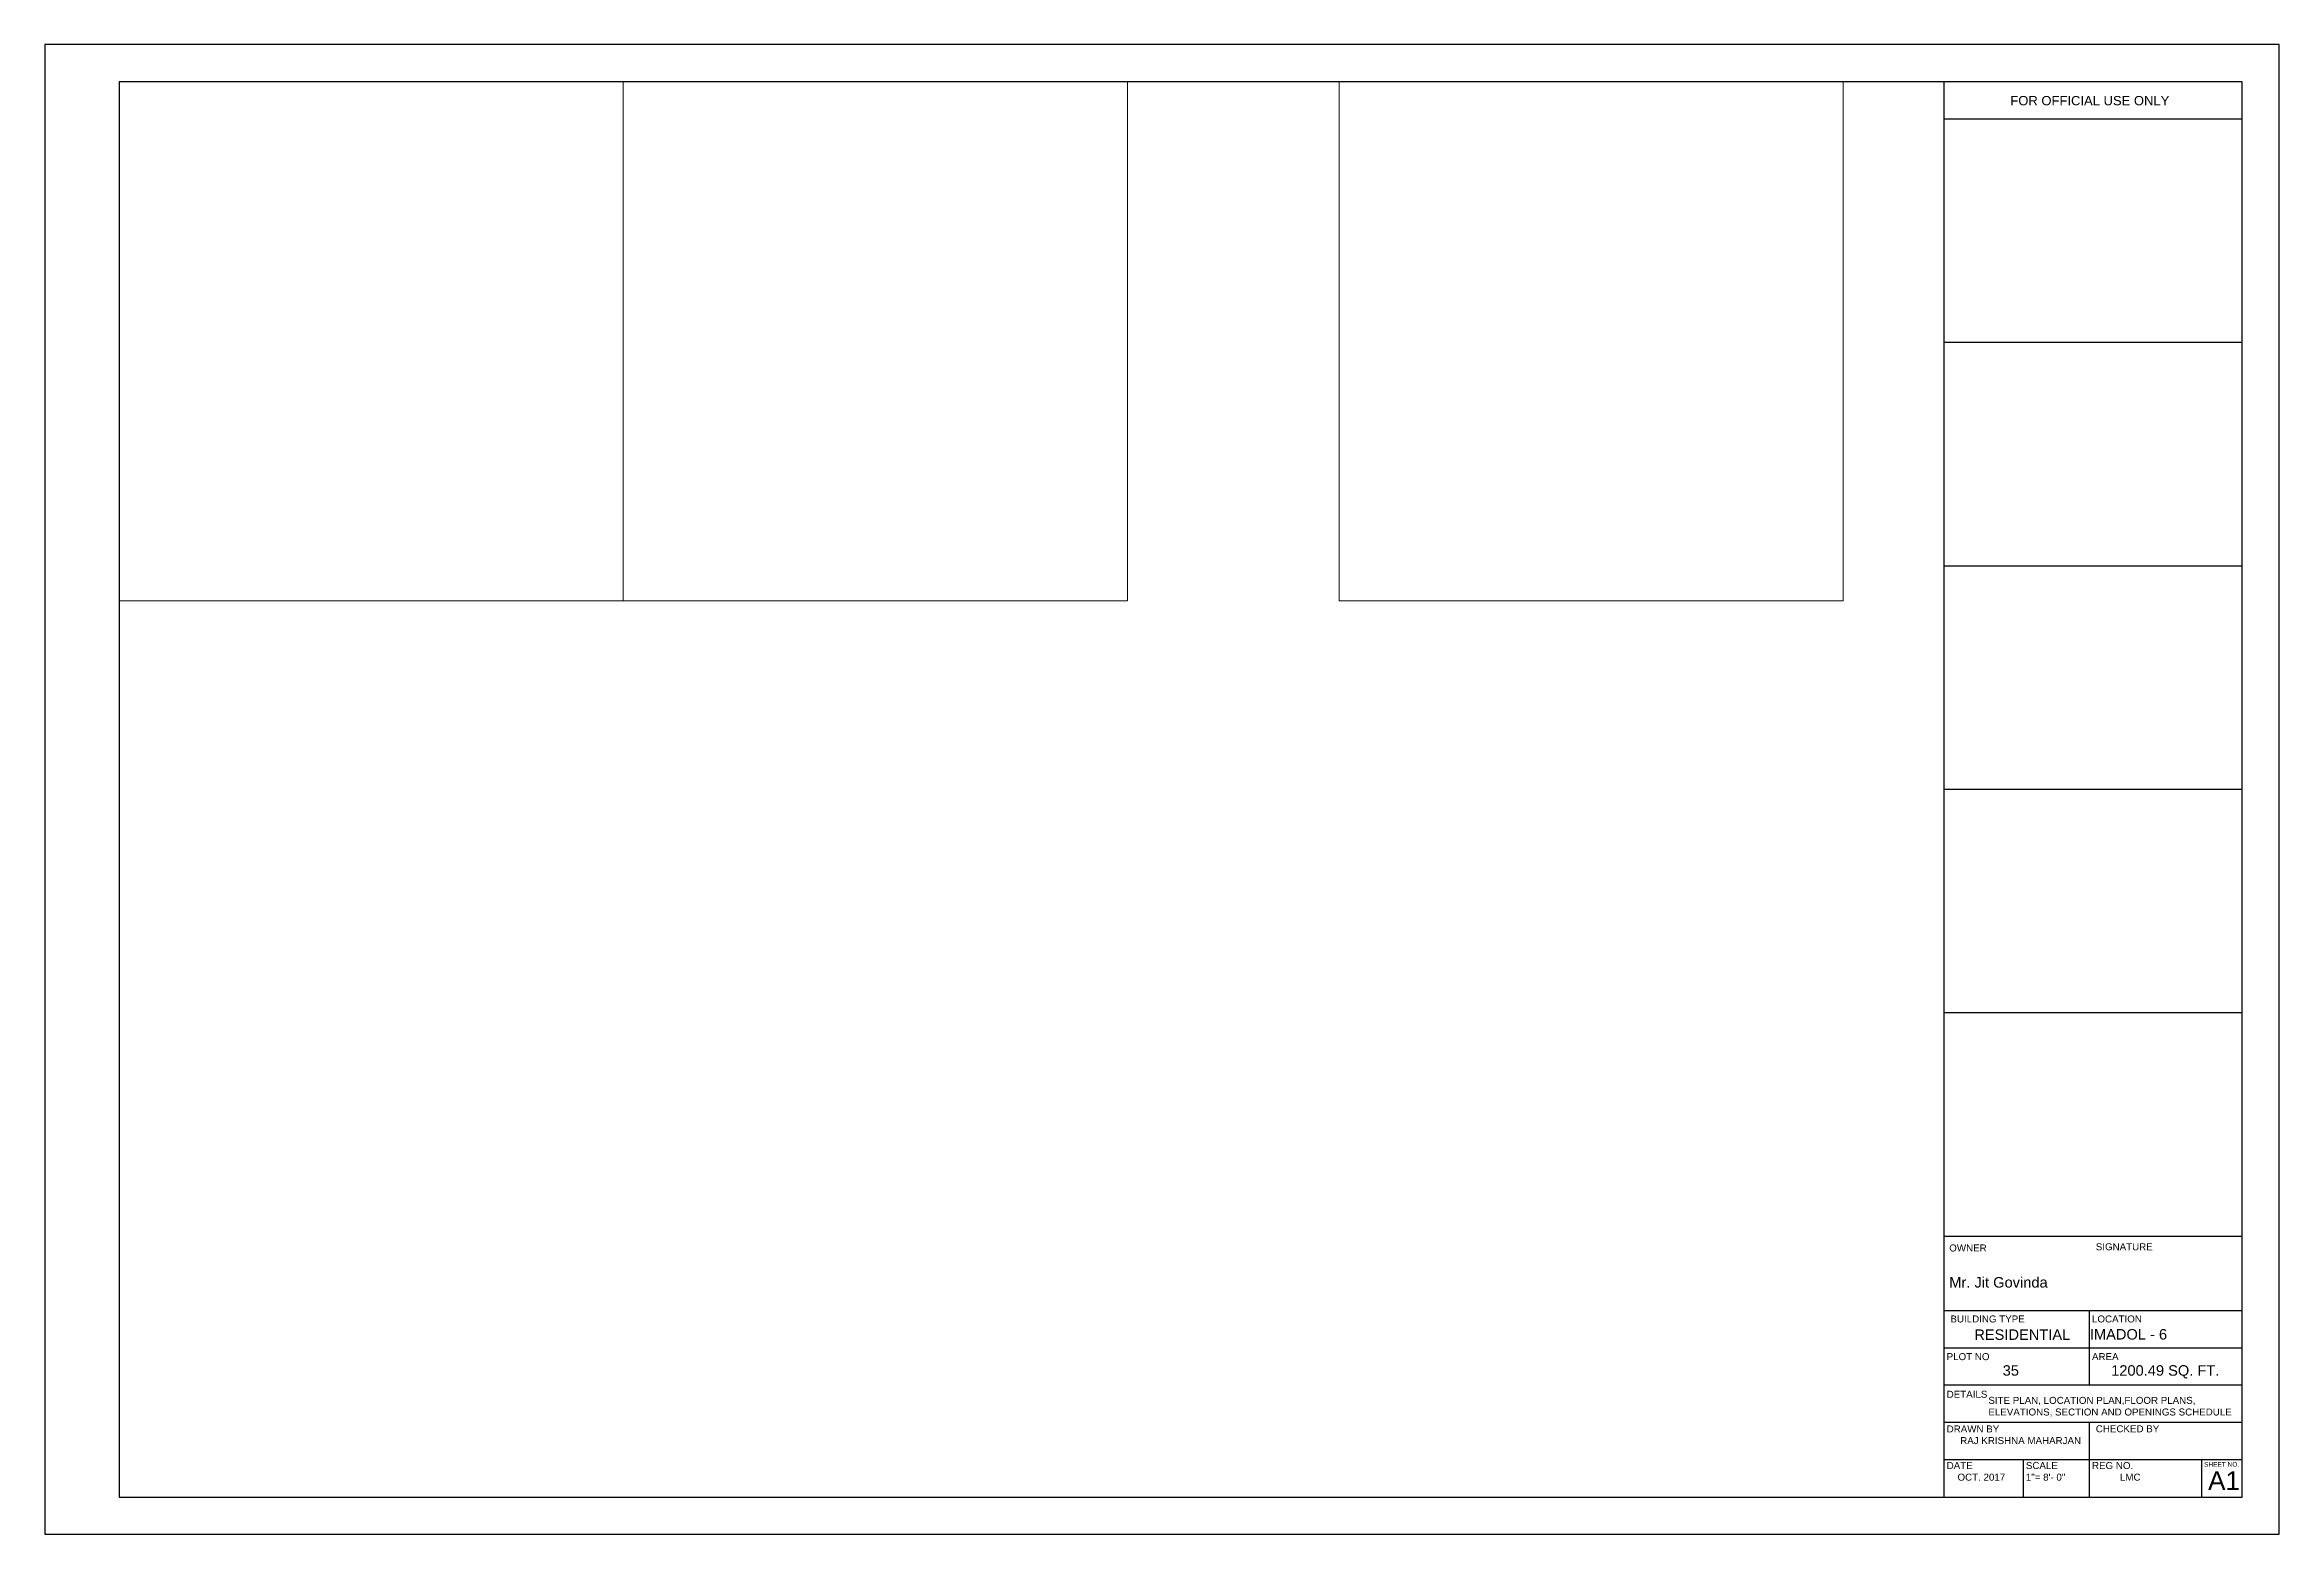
# Paper-space layout 'Layout1' of a CAD drawing. Header units: inches. Extents: x 22.4 to 52.4, y -1.4 to 18.6.
import ezdxf

# ---------------------------------------------------------------- set-up
doc = ezdxf.new("R2010")
doc.units = ezdxf.units.IN
doc.header["$LTSCALE"] = 0.5
doc.header["$MEASUREMENT"] = 0
doc.layers.add('A-Wall', color=7, linetype='Continuous')
doc.layers.add('TEXT', color=220, linetype='Continuous', lineweight=9)
doc.styles.add('ramon', font='arial.ttf')

psp = doc.layouts.get("Layout1")

# ---------------------------------------------------------------- linework, layer by layer
at = {"layer": 'A-Wall'}
for p, q in [((51.878, 18.066), (23.378, 18.066)), ((23.378, 18.066), (23.378, -0.934)), ((47.878, -0.934), (47.878, 18.066)), ((51.878, -0.934), (51.878, 18.066)), ((51.878, 17.566), (47.878, 17.566)), ((51.878, 14.566), (47.878, 14.566)), ((51.878, 11.566), (47.878, 11.566)), ((51.878, 8.566), (47.878, 8.566)), ((51.878, 5.566), (47.878, 5.566)), ((51.878, 2.566), (47.878, 2.566)), ((51.878, 1.566), (47.878, 1.566)), ((49.827, 1.566), (49.827, 0.566)), ((51.878, 1.066), (47.878, 1.066)), ((51.878, 0.566), (47.878, 0.566)), ((51.878, 0.066), (47.878, 0.066)), ((49.827, 0.066), (49.827, -0.934)), ((51.878, -0.434), (47.878, -0.434)), ((48.941, -0.434), (48.941, -0.934)), ((51.332, -0.434), (51.332, -0.934)), ((23.378, -0.934), (51.878, -0.934))]:
    psp.add_line(p, q, dxfattribs=at)
at = {"layer": 'Defpoints'}
psp.add_lwpolyline([(22.378, -1.434), (52.378, -1.434), (52.378, 18.566), (22.378, 18.566)], close=True, dxfattribs=at)

# ---------------------------------------------------------------- texts
at = {"layer": 'TEXT', "attachment_point": 1, "style": 'ramon'}
for s, insert, char_height, width in [('FOR OFFICIAL USE ONLY', (48.767, 17.877), 0.125, 2.41543), ('OWNER', (47.947, 2.457), 0.0938, 1.81157), ('SIGNATURE', (49.914, 2.473), 0.0938, 1.81157), ('Mr. Jit Govinda', (47.947, 2.019), 0.14062, 3.72428), ('BUILDING TYPE', (47.963, 1.504), 0.09375, 1.81157), ('LOCATION', (49.863, 1.504), 0.0938, 1.81157), ('RESIDENTIAL', (48.283, 1.317), 0.14062, 2.71736), ('^IIMADOL - 6', (49.272, 1.321), 0.14062, 2.71736), ('PLOT NO', (47.912, 0.998), 0.0938, 1.81157), ('AREA', (49.863, 0.998), 0.0938, 1.81157), ('35', (48.664, 0.836), 0.1406, 0.91301), ('^I1200.49 SQ. FT.', (49.558, 0.836), 0.14062, 2.71736), ('DETAILS', (47.912, 0.493), 0.0938, 1.81157), ('SITE PLAN, LOCATION PLAN,FLOOR PLANS, ELEVATIONS, SECTION AND OPENINGS SCHEDULE', (48.472, 0.411), 0.09375, 3.31153), ('DRAWN BY\\P     RAJ KRISHNA MAHARJAN', (47.912, 0.027), 0.09375, 3.06018), ('CHECKED BY', (49.914, 0.029), 0.0938, 1.81157), ('DATE\\P    OCT. 2017', (47.912, -0.464), 0.09375, 1.81157), ('SCALE\\P1"= 8\'- 0"', (48.975, -0.464), 0.0938, 1.81157), ('REG NO.\\P^ILMC', (49.863, -0.464), 0.0938, 1.81157), ('SHEET NO.', (51.368, -0.464), 0.0625, 0.46101), ('A1', (51.422, -0.588), 0.25, 0.23146)]:
    psp.add_mtext(s, dxfattribs=dict(at, insert=insert, char_height=char_height, width=width))

# ---------------------------------------------------------------- viewports
at = {"layer": 'Defpoints'}
psp.add_viewport(center=(26.762, 14.583), size=(6.768, 6.965), view_center_point=(3017.563, 21.884), view_height=668.6367, dxfattribs=at)
for center, view_center_point, view_height, status in [((33.53, 14.583), (4043.627, 77.146), 668.6379, 3), ((43.138, 14.583), (5156.196, 74.546), 668.6361, 4)]:
    psp.add_viewport(center=center, size=(6.768, 6.965), view_center_point=view_center_point, view_height=view_height, status=status, dxfattribs=at)

doc.saveas('drawing.dxf')
